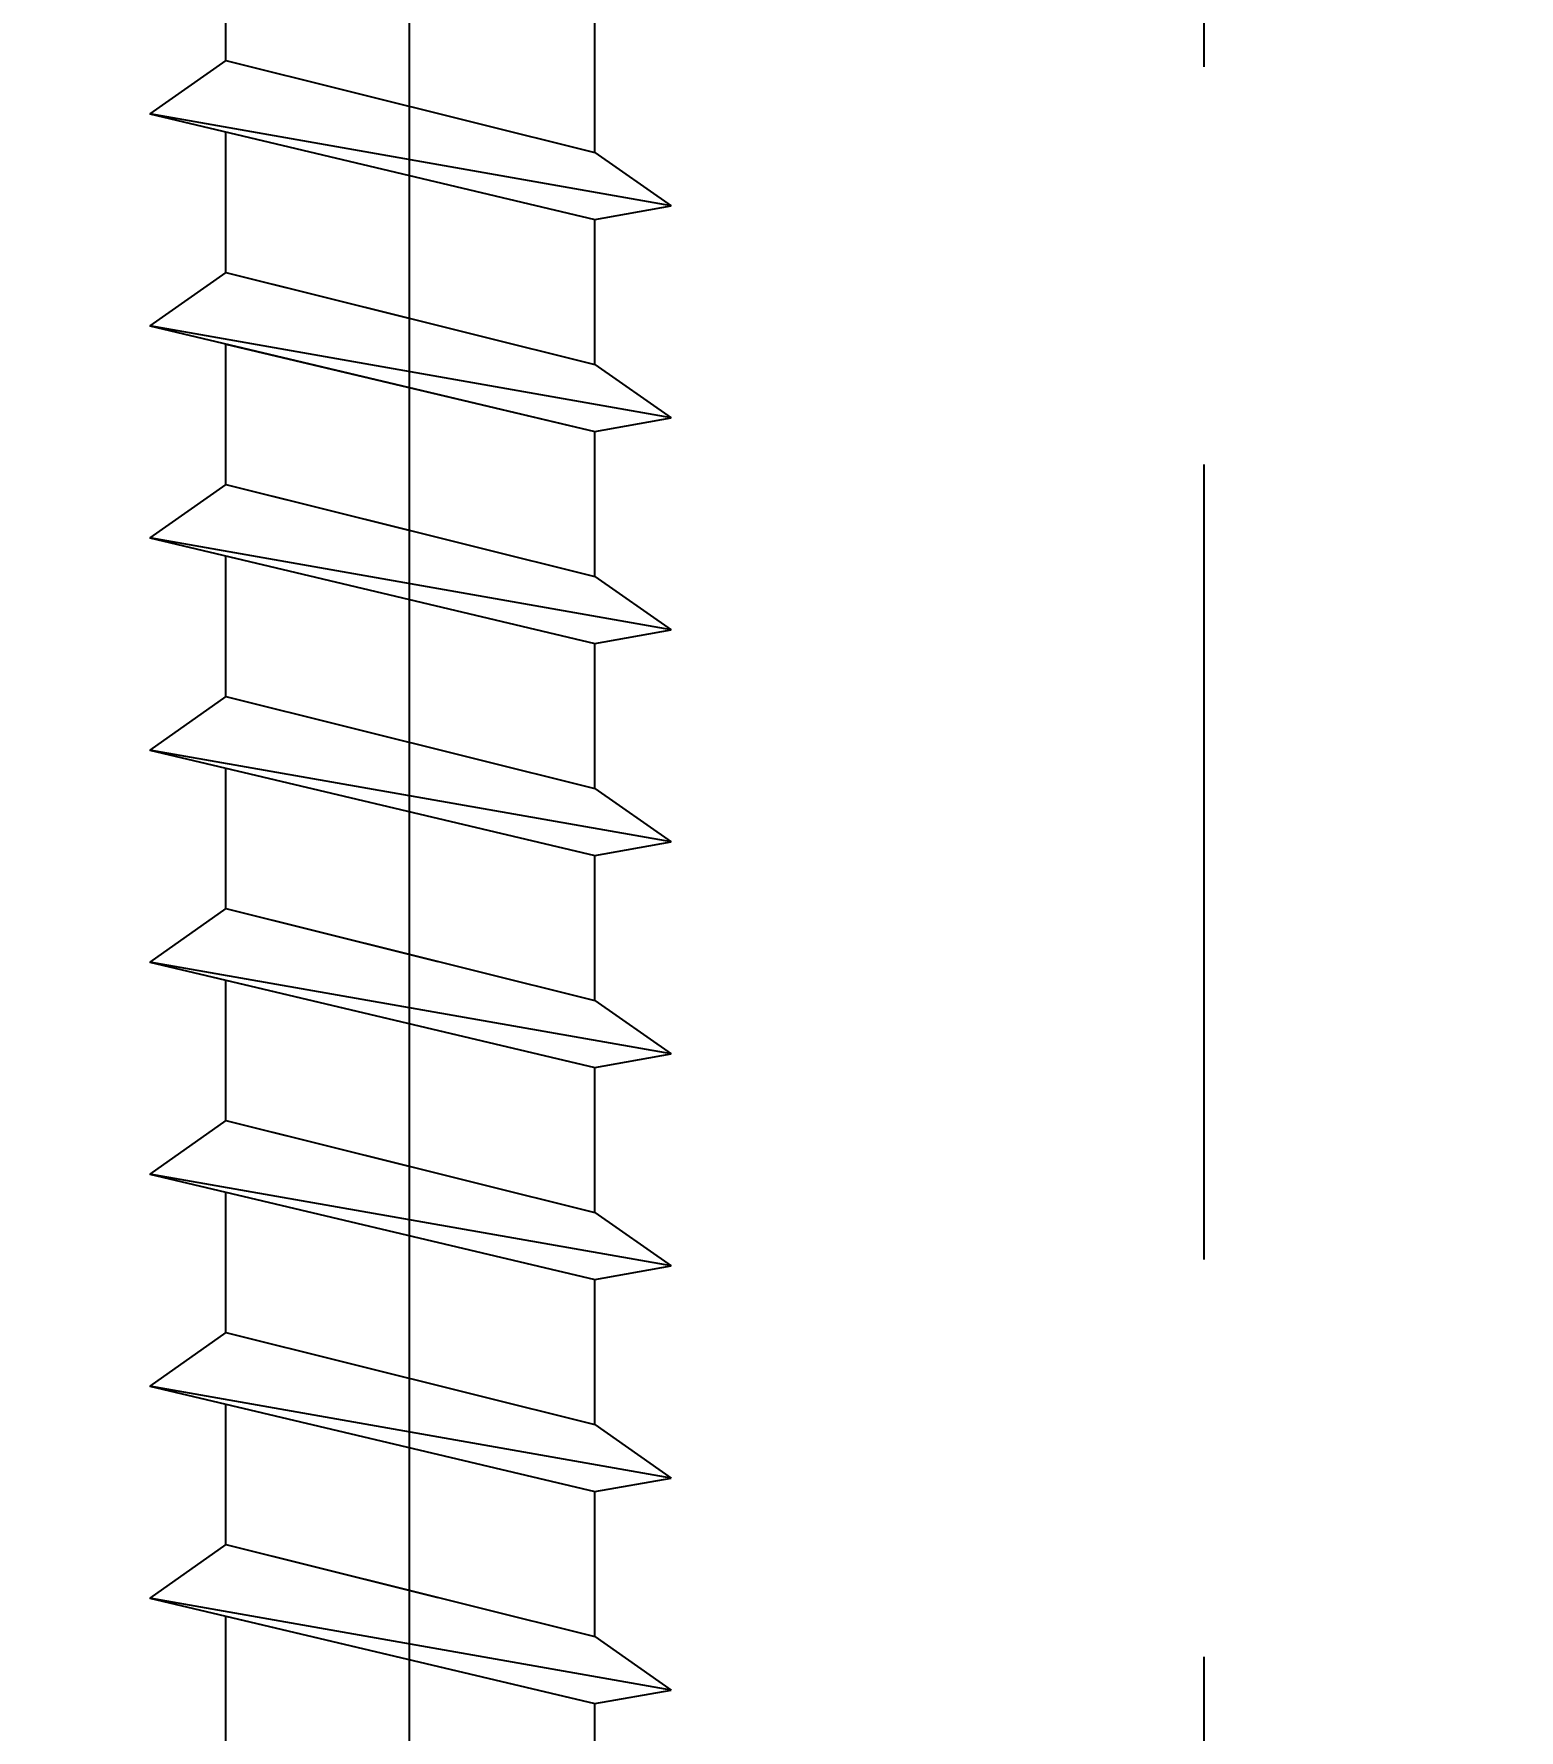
# Model space of a CAD drawing. Header units: inches. Extents: x -2661 to 42767, y -1222 to 9099.
# Drawn here: x -675.928 to -675.227, y 3381.966 to 3382.766 of the extents above; entities that cross this region are included whole.
import ezdxf
from ezdxf import colors
from ezdxf.entities.mleader import LeaderData, LeaderLine
from ezdxf.math import Vec2, Vec3

# ---------------------------------------------------------------- set-up
doc = ezdxf.new("R2010")
doc.units = ezdxf.units.IN
doc.header["$LTSCALE"] = 12
doc.header["$MEASUREMENT"] = 0
for name, color, linetype in [('S-ANNO-NOTE', 4, 'CONTINUOUS'), ('S-FASTENERS', 2, 'CONTINUOUS'), ('S-SIMPSON', 2, 'CONTINUOUS'), ('S-WOOD', 3, 'CONTINUOUS')]:
    doc.layers.add(name, color=color, linetype=linetype)
doc.styles.add('Arial', font='arial.ttf', dxfattribs={"width": 0.85})

# ---------------------------------------------------------------- blocks, each defined once
blk = doc.blocks.new('*U1147')
at = {"layer": 'S-WOOD'}
h = blk.add_hatch(dxfattribs=at)
h.set_pattern_fill('ANSI33', color=1, scale=3, angle=45, style=0)
h.set_pattern_definition([(90, (3.75, -8.375), (-0.75, 1e-16), []), (90, (4.125, -8), (-0.75, 1e-16), [0.375, -0.1875])])
h.paths.add_polyline_path([(5.25, -11.875), (0, -11.875), (0, 0), (5.25, 0)])
blk = doc.blocks.new('SDS.25X6-f')
at = {"layer": 'S-SIMPSON', "color": 1}
for p, q in [((0.087, -3.08156), (0.087, -3.15)), ((0.087, -3.08156), (0.087, -3.15)), ((0.087, -3.08156), (0.087, -3.15)), ((0.087, -3.08156), (0.087, -3.15)), ((0.087, -3.08156), (0.087, -3.15)), ((0.087, -3.08156), (0.087, -3.15)), ((0.087, -3.08156), (0.087, -3.15)), ((0.087, -3.08156), (0.087, -3.15)), ((0.087, -3.08156), (0.087, -3.15)), ((0.087, -3.08156), (0.087, -3.15)), ((0.087, -3.08156), (0.087, -3.15)), ((0.087, -3.08156), (0.087, -3.15)), ((-0.087, -3.12493), (-0.087, -3.1912)), ((-0.087, -3.12493), (-0.087, -3.1912)), ((-0.087, -3.12493), (-0.087, -3.1912)), ((-0.087, -3.12493), (-0.087, -3.1912)), ((-0.087, -3.12493), (-0.087, -3.1912)), ((-0.087, -3.12493), (-0.087, -3.1912)), ((-0.087, -3.12493), (-0.087, -3.1912)), ((-0.087, -3.12493), (-0.087, -3.1912)), ((-0.087, -3.12493), (-0.087, -3.1912)), ((-0.087, -3.12493), (-0.087, -3.1912)), ((-0.087, -3.12493), (-0.087, -3.1912)), ((-0.087, -3.12493), (-0.087, -3.1912)), ((-0.087, -3.12493), (-0.087, -3.1912)), ((-0.087, -3.12493), (-0.087, -3.1912)), ((-0.123, -3.19972), (0.087, -3.15)), ((-0.123, -3.19972), (0.087, -3.15)), ((-0.123, -3.19972), (0.087, -3.15)), ((-0.123, -3.19972), (0.087, -3.15)), ((-0.123, -3.19972), (0.087, -3.15)), ((-0.123, -3.19972), (0.087, -3.15)), ((-0.123, -3.19972), (0.087, -3.15)), ((-0.123, -3.19972), (0.087, -3.15)), ((-0.087, -3.1912), (0.087, -3.15)), ((0.087, -3.15), (0.123, -3.15635)), ((0.087, -3.15), (0.123, -3.15635)), ((0.087, -3.15), (0.123, -3.15635)), ((0.087, -3.15), (0.123, -3.15635)), ((0.087, -3.15), (0.123, -3.15635)), ((0.087, -3.15), (0.123, -3.15635)), ((0.087, -3.15), (0.123, -3.15635)), ((0.087, -3.15), (0.123, -3.15635)), ((0.087, -3.15), (0.123, -3.15635)), ((0.123, -3.15635), (-0.123, -3.19972)), ((0.123, -3.15635), (-0.123, -3.19972)), ((0.123, -3.15635), (-0.123, -3.19972)), ((0.123, -3.15635), (-0.123, -3.19972)), ((0.123, -3.15635), (-0.123, -3.19972)), ((0.123, -3.15635), (-0.123, -3.19972)), ((0.123, -3.15635), (-0.123, -3.19972)), ((0.123, -3.15635), (-0.123, -3.19972)), ((0.123, -3.15635), (-0.123, -3.19972)), ((0.087, -3.18156), (0.123, -3.15635)), ((0.087, -3.18156), (0.123, -3.15635)), ((0.087, -3.18156), (0.123, -3.15635)), ((0.087, -3.18156), (0.123, -3.15635)), ((0.087, -3.18156), (0.123, -3.15635)), ((0.087, -3.18156), (0.123, -3.15635)), ((0.087, -3.18156), (0.123, -3.15635)), ((0.087, -3.18156), (0.123, -3.15635)), ((0.087, -3.18156), (0.123, -3.15635)), ((-0.087, -3.22493), (0.087, -3.18156)), ((-0.087, -3.22493), (0.087, -3.18156)), ((-0.087, -3.22493), (0.087, -3.18156)), ((-0.087, -3.22493), (0.087, -3.18156)), ((-0.087, -3.22493), (0.087, -3.18156)), ((-0.087, -3.22493), (0.087, -3.18156)), ((-0.087, -3.22493), (0.087, -3.18156)), ((-0.087, -3.22493), (0.087, -3.18156)), ((-0.087, -3.22493), (0.087, -3.18156)), ((0.087, -3.18156), (0.087, -3.25)), ((0.087, -3.18156), (0.087, -3.25)), ((0.087, -3.18156), (0.087, -3.25)), ((0.087, -3.18156), (0.087, -3.25)), ((0.087, -3.18156), (0.087, -3.25)), ((0.087, -3.18156), (0.087, -3.25)), ((0.087, -3.18156), (0.087, -3.25)), ((0.087, -3.18156), (0.087, -3.25)), ((0.087, -3.18156), (0.087, -3.25)), ((0.087, -3.18156), (0.087, -3.25)), ((0.087, -3.18156), (0.087, -3.25)), ((0.087, -3.18156), (0.087, -3.25)), ((0.087, -3.18156), (0.087, -3.25)), ((0.087, -3.18156), (0.087, -3.25)), ((0.087, -3.18156), (0.087, -3.25)), ((0.087, -3.18156), (0.087, -3.25)), ((0.087, -3.18156), (0.087, -3.25)), ((-0.087, -3.22493), (-0.123, -3.19972)), ((-0.087, -3.22493), (-0.123, -3.19972)), ((-0.087, -3.22493), (-0.123, -3.19972)), ((-0.087, -3.22493), (-0.123, -3.19972)), ((-0.087, -3.22493), (-0.123, -3.19972)), ((-0.087, -3.22493), (-0.123, -3.19972)), ((-0.087, -3.22493), (-0.123, -3.19972)), ((-0.087, -3.22493), (-0.123, -3.19972)), ((-0.087, -3.22493), (-0.123, -3.19972)), ((-0.087, -3.22493), (-0.123, -3.19972)), ((-0.087, -3.22493), (-0.123, -3.19972)), ((-0.087, -3.22493), (-0.123, -3.19972)), ((-0.087, -3.22493), (-0.123, -3.19972)), ((-0.087, -3.22493), (0.01301, -3.2)), ((-0.087, -3.22493), (0.01301, -3.2)), ((-0.087, -3.22493), (0.01301, -3.2)), ((-0.087, -3.22493), (0, -3.20324)), ((-0.087, -3.22493), (-0.087, -3.2912)), ((-0.087, -3.22493), (-0.087, -3.2912)), ((-0.087, -3.22493), (-0.087, -3.2912)), ((-0.087, -3.22493), (-0.087, -3.2912)), ((-0.087, -3.22493), (-0.087, -3.2912)), ((-0.087, -3.22493), (-0.087, -3.2912)), ((-0.087, -3.22493), (-0.087, -3.2912)), ((-0.087, -3.22493), (-0.087, -3.2912)), ((-0.087, -3.22493), (-0.087, -3.2912)), ((-0.087, -3.22493), (-0.087, -3.2912)), ((-0.087, -3.22493), (-0.087, -3.2912)), ((-0.087, -3.22493), (-0.087, -3.2912)), ((-0.087, -3.22493), (-0.087, -3.2912)), ((-0.087, -3.22493), (-0.087, -3.2912)), ((-0.087, -3.22493), (-0.087, -3.2912)), ((-0.087, -3.22493), (-0.087, -3.2912)), ((-0.123, -3.29972), (0.087, -3.25)), ((-0.123, -3.29972), (0.087, -3.25)), ((-0.123, -3.29972), (0.087, -3.25)), ((-0.123, -3.29972), (0.087, -3.25)), ((-0.123, -3.29972), (0.087, -3.25)), ((-0.123, -3.29972), (0.087, -3.25)), ((-0.123, -3.29972), (0.087, -3.25)), ((-0.123, -3.29972), (0.087, -3.25)), ((-0.123, -3.29972), (0.087, -3.25)), ((-0.123, -3.29972), (0.087, -3.25)), ((-0.123, -3.29972), (0.087, -3.25)), ((-0.123, -3.29972), (0.087, -3.25)), ((0.087, -3.25), (0.123, -3.25635)), ((0.087, -3.25), (0.123, -3.25635)), ((0.087, -3.25), (0.123, -3.25635)), ((0.087, -3.25), (0.123, -3.25635)), ((0.087, -3.25), (0.123, -3.25635)), ((0.087, -3.25), (0.123, -3.25635)), ((0.087, -3.25), (0.123, -3.25635)), ((0.087, -3.25), (0.123, -3.25635)), ((0.087, -3.25), (0.123, -3.25635)), ((0.087, -3.25), (0.123, -3.25635)), ((0.087, -3.25), (0.123, -3.25635)), ((0.087, -3.25), (0.123, -3.25635)), ((0.123, -3.25635), (-0.123, -3.29972)), ((0.123, -3.25635), (-0.123, -3.29972)), ((0.123, -3.25635), (-0.123, -3.29972)), ((0.123, -3.25635), (-0.123, -3.29972)), ((0.123, -3.25635), (-0.123, -3.29972)), ((0.123, -3.25635), (-0.123, -3.29972)), ((0.123, -3.25635), (-0.123, -3.29972)), ((0.123, -3.25635), (-0.123, -3.29972)), ((0.123, -3.25635), (-0.123, -3.29972)), ((0.123, -3.25635), (-0.123, -3.29972)), ((0.123, -3.25635), (-0.123, -3.29972)), ((0.123, -3.25635), (-0.123, -3.29972)), ((0.087, -3.28156), (0.123, -3.25635)), ((0.087, -3.28156), (0.123, -3.25635)), ((0.087, -3.28156), (0.123, -3.25635)), ((0.087, -3.28156), (0.123, -3.25635)), ((0.087, -3.28156), (0.123, -3.25635)), ((0.087, -3.28156), (0.123, -3.25635)), ((0.087, -3.28156), (0.123, -3.25635)), ((0.087, -3.28156), (0.123, -3.25635)), ((0.087, -3.28156), (0.123, -3.25635)), ((0.087, -3.28156), (0.123, -3.25635)), ((0.087, -3.28156), (0.123, -3.25635)), ((0.087, -3.28156), (0.123, -3.25635)), ((-0.087, -3.32493), (0.087, -3.28156)), ((-0.087, -3.32493), (0.087, -3.28156)), ((-0.087, -3.32493), (0.087, -3.28156)), ((-0.087, -3.32493), (0.087, -3.28156)), ((-0.087, -3.32493), (0.087, -3.28156)), ((-0.087, -3.32493), (0.087, -3.28156)), ((-0.087, -3.32493), (0.087, -3.28156)), ((-0.087, -3.32493), (0.087, -3.28156)), ((-0.087, -3.32493), (0.087, -3.28156)), ((-0.087, -3.32493), (0.087, -3.28156)), ((-0.087, -3.32493), (0.087, -3.28156)), ((-0.087, -3.32493), (0.087, -3.28156)), ((0.087, -3.28156), (0.087, -3.35)), ((0.087, -3.28156), (0.087, -3.35)), ((0.087, -3.28156), (0.087, -3.35)), ((0.087, -3.28156), (0.087, -3.35)), ((0.087, -3.28156), (0.087, -3.35)), ((0.087, -3.28156), (0.087, -3.35)), ((0.087, -3.28156), (0.087, -3.35)), ((0.087, -3.28156), (0.087, -3.35)), ((0.087, -3.28156), (0.087, -3.35)), ((0.087, -3.28156), (0.087, -3.35)), ((0.087, -3.28156), (0.087, -3.35)), ((0.087, -3.28156), (0.087, -3.35)), ((0.087, -3.28156), (0.087, -3.35)), ((0.087, -3.28156), (0.087, -3.35)), ((0.087, -3.28156), (0.087, -3.35)), ((0.087, -3.28156), (0.087, -3.35)), ((0.087, -3.28156), (0.087, -3.35)), ((-0.087, -3.32493), (-0.123, -3.29972)), ((-0.087, -3.32493), (-0.123, -3.29972)), ((-0.087, -3.32493), (-0.123, -3.29972)), ((-0.087, -3.32493), (-0.123, -3.29972)), ((-0.087, -3.32493), (-0.123, -3.29972)), ((-0.087, -3.32493), (-0.123, -3.29972)), ((-0.087, -3.32493), (-0.123, -3.29972)), ((-0.087, -3.32493), (-0.123, -3.29972)), ((-0.087, -3.32493), (-0.123, -3.29972)), ((-0.087, -3.32493), (-0.123, -3.29972)), ((-0.087, -3.32493), (-0.123, -3.29972)), ((-0.087, -3.32493), (-0.123, -3.29972)), ((-0.087, -3.32493), (-0.087, -3.3912)), ((-0.087, -3.32493), (-0.087, -3.3912)), ((-0.087, -3.32493), (-0.087, -3.3912)), ((-0.087, -3.32493), (-0.087, -3.3912)), ((-0.087, -3.32493), (-0.087, -3.3912)), ((-0.087, -3.32493), (-0.087, -3.3912)), ((-0.087, -3.32493), (-0.087, -3.3912)), ((-0.087, -3.32493), (-0.087, -3.3912)), ((-0.087, -3.32493), (-0.087, -3.3912)), ((-0.087, -3.32493), (-0.087, -3.3912)), ((-0.087, -3.32493), (-0.087, -3.3912)), ((-0.087, -3.32493), (-0.087, -3.3912)), ((-0.087, -3.32493), (-0.087, -3.3912)), ((-0.087, -3.32493), (-0.087, -3.3912)), ((-0.087, -3.32493), (-0.087, -3.3912)), ((-0.087, -3.32493), (-0.087, -3.3912)), ((-0.087, -3.32493), (-0.087, -3.3912)), ((-0.123, -3.39972), (0.087, -3.35)), ((-0.123, -3.39972), (0.087, -3.35)), ((-0.123, -3.39972), (0.087, -3.35)), ((-0.123, -3.39972), (0.087, -3.35)), ((-0.123, -3.39972), (0.087, -3.35)), ((-0.123, -3.39972), (0.087, -3.35)), ((-0.123, -3.39972), (0.087, -3.35)), ((-0.123, -3.39972), (0.087, -3.35)), ((-0.123, -3.39972), (0.087, -3.35)), ((-0.123, -3.39972), (0.087, -3.35)), ((-0.123, -3.39972), (0.087, -3.35)), ((-0.123, -3.39972), (0.087, -3.35)), ((-0.123, -3.39972), (0.087, -3.35)), ((-0.123, -3.39972), (0.087, -3.35)), ((-0.123, -3.39972), (0.087, -3.35)), ((0.087, -3.35), (0.123, -3.35635)), ((0.087, -3.35), (0.123, -3.35635)), ((0.087, -3.35), (0.123, -3.35635)), ((0.087, -3.35), (0.123, -3.35635)), ((0.087, -3.35), (0.123, -3.35635)), ((0.087, -3.35), (0.123, -3.35635)), ((0.087, -3.35), (0.123, -3.35635)), ((0.087, -3.35), (0.123, -3.35635)), ((0.087, -3.35), (0.123, -3.35635)), ((0.087, -3.35), (0.123, -3.35635)), ((0.087, -3.35), (0.123, -3.35635)), ((0.087, -3.35), (0.123, -3.35635)), ((0.087, -3.35), (0.123, -3.35635)), ((0.087, -3.35), (0.123, -3.35635)), ((0.087, -3.35), (0.123, -3.35635)), ((0.123, -3.35635), (-0.123, -3.39972)), ((0.123, -3.35635), (-0.123, -3.39972)), ((0.123, -3.35635), (-0.123, -3.39972)), ((0.123, -3.35635), (-0.123, -3.39972)), ((0.123, -3.35635), (-0.123, -3.39972)), ((0.123, -3.35635), (-0.123, -3.39972)), ((0.123, -3.35635), (-0.123, -3.39972)), ((0.123, -3.35635), (-0.123, -3.39972)), ((0.123, -3.35635), (-0.123, -3.39972)), ((0.123, -3.35635), (-0.123, -3.39972)), ((0.123, -3.35635), (-0.123, -3.39972)), ((0.123, -3.35635), (-0.123, -3.39972)), ((0.123, -3.35635), (-0.123, -3.39972)), ((0.123, -3.35635), (-0.123, -3.39972)), ((0.123, -3.35635), (-0.123, -3.39972)), ((0.087, -3.38156), (0.123, -3.35635)), ((0.087, -3.38156), (0.123, -3.35635)), ((0.087, -3.38156), (0.123, -3.35635)), ((0.087, -3.38156), (0.123, -3.35635)), ((0.087, -3.38156), (0.123, -3.35635)), ((0.087, -3.38156), (0.123, -3.35635)), ((0.087, -3.38156), (0.123, -3.35635)), ((0.087, -3.38156), (0.123, -3.35635)), ((0.087, -3.38156), (0.123, -3.35635)), ((0.087, -3.38156), (0.123, -3.35635)), ((0.087, -3.38156), (0.123, -3.35635)), ((0.087, -3.38156), (0.123, -3.35635)), ((0.087, -3.38156), (0.123, -3.35635)), ((0.087, -3.38156), (0.123, -3.35635)), ((0.087, -3.38156), (0.123, -3.35635)), ((-0.087, -3.42493), (0.087, -3.38156)), ((-0.087, -3.42493), (0.087, -3.38156)), ((-0.087, -3.42493), (0.087, -3.38156)), ((-0.087, -3.42493), (0.087, -3.38156)), ((-0.087, -3.42493), (0.087, -3.38156)), ((-0.087, -3.42493), (0.087, -3.38156)), ((-0.087, -3.42493), (0.087, -3.38156)), ((-0.087, -3.42493), (0.087, -3.38156)), ((-0.087, -3.42493), (0.087, -3.38156)), ((-0.087, -3.42493), (0.087, -3.38156)), ((-0.087, -3.42493), (0.087, -3.38156)), ((-0.087, -3.42493), (0.087, -3.38156)), ((-0.087, -3.42493), (0.087, -3.38156)), ((-0.087, -3.42493), (0.087, -3.38156)), ((-0.087, -3.42493), (0.087, -3.38156)), ((0.087, -3.38156), (0.087, -3.45)), ((0.087, -3.38156), (0.087, -3.45)), ((0.087, -3.38156), (0.087, -3.45)), ((0.087, -3.38156), (0.087, -3.45)), ((0.087, -3.38156), (0.087, -3.45)), ((0.087, -3.38156), (0.087, -3.45)), ((0.087, -3.38156), (0.087, -3.45)), ((0.087, -3.38156), (0.087, -3.45)), ((0.087, -3.38156), (0.087, -3.45)), ((0.087, -3.38156), (0.087, -3.45)), ((0.087, -3.38156), (0.087, -3.45)), ((0.087, -3.38156), (0.087, -3.45)), ((0.087, -3.38156), (0.087, -3.45)), ((0.087, -3.38156), (0.087, -3.45)), ((0.087, -3.38156), (0.087, -3.45)), ((0.087, -3.38156), (0.087, -3.45)), ((0.087, -3.38156), (0.087, -3.45)), ((0.087, -3.38156), (0.087, -3.45)), ((-0.087, -3.42493), (-0.123, -3.39972)), ((-0.087, -3.42493), (-0.123, -3.39972)), ((-0.087, -3.42493), (-0.123, -3.39972)), ((-0.087, -3.42493), (-0.123, -3.39972)), ((-0.087, -3.42493), (-0.123, -3.39972)), ((-0.087, -3.42493), (-0.123, -3.39972)), ((-0.087, -3.42493), (-0.123, -3.39972)), ((-0.087, -3.42493), (-0.123, -3.39972)), ((-0.087, -3.42493), (-0.123, -3.39972)), ((-0.087, -3.42493), (-0.123, -3.39972)), ((-0.087, -3.42493), (-0.123, -3.39972)), ((-0.087, -3.42493), (-0.123, -3.39972)), ((-0.087, -3.42493), (-0.123, -3.39972)), ((-0.087, -3.42493), (-0.123, -3.39972)), ((-0.087, -3.42493), (-0.123, -3.39972)), ((-0.087, -3.42493), (-0.123, -3.39972)), ((-0.087, -3.42493), (-0.123, -3.39972)), ((-0.087, -3.42493), (-0.123, -3.39972)), ((-0.087, -3.42493), (0, -3.40324)), ((-0.087, -3.42493), (0, -3.40324)), ((-0.087, -3.42493), (0, -3.40324)), ((-0.087, -3.42493), (-0.087, -3.4912)), ((-0.087, -3.42493), (-0.087, -3.4912)), ((-0.087, -3.42493), (-0.087, -3.4912)), ((-0.087, -3.42493), (-0.087, -3.4912)), ((-0.087, -3.42493), (-0.087, -3.4912)), ((-0.087, -3.42493), (-0.087, -3.4912)), ((-0.087, -3.42493), (-0.087, -3.4912)), ((-0.087, -3.42493), (-0.087, -3.4912)), ((-0.087, -3.42493), (-0.087, -3.4912)), ((-0.087, -3.42493), (-0.087, -3.4912)), ((-0.087, -3.42493), (-0.087, -3.4912)), ((-0.087, -3.42493), (-0.087, -3.4912)), ((-0.123, -3.49972), (0.087, -3.45)), ((-0.123, -3.49972), (0.087, -3.45)), ((-0.123, -3.49972), (0.087, -3.45)), ((-0.123, -3.49972), (0.087, -3.45)), ((-0.123, -3.49972), (0.087, -3.45)), ((-0.123, -3.49972), (0.087, -3.45)), ((-0.123, -3.49972), (0.087, -3.45)), ((-0.123, -3.49972), (0.087, -3.45)), ((-0.087, -3.4912), (0.087, -3.45)), ((0.087, -3.45), (0.123, -3.45635)), ((0.087, -3.45), (0.123, -3.45635)), ((0.087, -3.45), (0.123, -3.45635)), ((0.087, -3.45), (0.123, -3.45635)), ((0.087, -3.45), (0.123, -3.45635)), ((0.087, -3.45), (0.123, -3.45635)), ((0.087, -3.45), (0.123, -3.45635)), ((0.087, -3.45), (0.123, -3.45635)), ((0.087, -3.45), (0.123, -3.45635)), ((0.123, -3.45635), (-0.123, -3.49972)), ((0.123, -3.45635), (-0.123, -3.49972)), ((0.123, -3.45635), (-0.123, -3.49972)), ((0.123, -3.45635), (-0.123, -3.49972)), ((0.123, -3.45635), (-0.123, -3.49972)), ((0.123, -3.45635), (-0.123, -3.49972)), ((0.123, -3.45635), (-0.123, -3.49972)), ((0.123, -3.45635), (-0.123, -3.49972)), ((0.123, -3.45635), (-0.123, -3.49972)), ((0.087, -3.48156), (0.123, -3.45635)), ((0.087, -3.48156), (0.123, -3.45635)), ((0.087, -3.48156), (0.123, -3.45635)), ((0.087, -3.48156), (0.123, -3.45635)), ((0.087, -3.48156), (0.123, -3.45635)), ((0.087, -3.48156), (0.123, -3.45635)), ((0.087, -3.48156), (0.123, -3.45635)), ((0.087, -3.48156), (0.123, -3.45635)), ((0.087, -3.48156), (0.123, -3.45635)), ((-0.087, -3.52493), (0.087, -3.48156)), ((-0.087, -3.52493), (0.087, -3.48156)), ((-0.087, -3.52493), (0.087, -3.48156)), ((-0.087, -3.52493), (0.087, -3.48156)), ((-0.087, -3.52493), (0.087, -3.48156)), ((-0.087, -3.52493), (0.087, -3.48156)), ((-0.087, -3.52493), (0.087, -3.48156)), ((-0.087, -3.52493), (0.087, -3.48156)), ((-0.087, -3.52493), (0.087, -3.48156)), ((0.087, -3.48156), (0.087, -3.55)), ((0.087, -3.48156), (0.087, -3.55)), ((0.087, -3.48156), (0.087, -3.55)), ((0.087, -3.48156), (0.087, -3.55)), ((0.087, -3.48156), (0.087, -3.55)), ((0.087, -3.48156), (0.087, -3.55)), ((0.087, -3.48156), (0.087, -3.55)), ((0.087, -3.48156), (0.087, -3.55)), ((0.087, -3.48156), (0.087, -3.55)), ((0.087, -3.48156), (0.087, -3.55)), ((0.087, -3.48156), (0.087, -3.55)), ((0.087, -3.48156), (0.087, -3.55)), ((0.087, -3.48156), (0.087, -3.55)), ((-0.087, -3.52493), (-0.123, -3.49972)), ((-0.087, -3.52493), (-0.123, -3.49972)), ((-0.087, -3.52493), (-0.123, -3.49972)), ((-0.087, -3.52493), (-0.123, -3.49972)), ((-0.087, -3.52493), (-0.123, -3.49972)), ((-0.087, -3.52493), (-0.123, -3.49972)), ((-0.087, -3.52493), (-0.123, -3.49972)), ((-0.087, -3.52493), (-0.123, -3.49972)), ((-0.087, -3.52493), (-0.123, -3.49972)), ((-0.087, -3.52493), (-0.123, -3.49972)), ((-0.087, -3.52493), (-0.123, -3.49972)), ((-0.087, -3.52493), (-0.123, -3.49972)), ((-0.087, -3.52493), (-0.123, -3.49972)), ((-0.087, -3.52493), (0.01301, -3.5)), ((-0.087, -3.52493), (0.01301, -3.5)), ((-0.087, -3.52493), (0.01301, -3.5)), ((-0.087, -3.52493), (0, -3.50324)), ((-0.087, -3.52493), (-0.087, -3.5912)), ((-0.087, -3.52493), (-0.087, -3.5912)), ((-0.087, -3.52493), (-0.087, -3.5912)), ((-0.087, -3.52493), (-0.087, -3.5912)), ((-0.087, -3.52493), (-0.087, -3.5912)), ((-0.087, -3.52493), (-0.087, -3.5912)), ((-0.087, -3.52493), (-0.087, -3.5912)), ((-0.087, -3.52493), (-0.087, -3.5912)), ((-0.087, -3.52493), (-0.087, -3.5912)), ((-0.087, -3.52493), (-0.087, -3.5912)), ((-0.087, -3.52493), (-0.087, -3.5912)), ((-0.123, -3.59972), (0.087, -3.55)), ((-0.123, -3.59972), (0.087, -3.55)), ((-0.123, -3.59972), (0.087, -3.55)), ((-0.123, -3.59972), (0.087, -3.55)), ((-0.123, -3.59972), (0.087, -3.55)), ((-0.123, -3.59972), (0.087, -3.55)), ((-0.123, -3.59972), (0.087, -3.55)), ((-0.123, -3.59972), (0.087, -3.55)), ((-0.123, -3.59972), (0.087, -3.55)), ((0.087, -3.55), (0.123, -3.55635)), ((0.087, -3.55), (0.123, -3.55635)), ((0.087, -3.55), (0.123, -3.55635)), ((0.087, -3.55), (0.123, -3.55635)), ((0.087, -3.55), (0.123, -3.55635)), ((0.087, -3.55), (0.123, -3.55635)), ((0.087, -3.55), (0.123, -3.55635)), ((0.087, -3.55), (0.123, -3.55635)), ((0.087, -3.55), (0.123, -3.55635)), ((0.123, -3.55635), (-0.123, -3.59972)), ((0.123, -3.55635), (-0.123, -3.59972)), ((0.123, -3.55635), (-0.123, -3.59972)), ((0.123, -3.55635), (-0.123, -3.59972)), ((0.123, -3.55635), (-0.123, -3.59972)), ((0.123, -3.55635), (-0.123, -3.59972)), ((0.123, -3.55635), (-0.123, -3.59972)), ((0.123, -3.55635), (-0.123, -3.59972)), ((0.123, -3.55635), (-0.123, -3.59972)), ((0.087, -3.58156), (0.123, -3.55635)), ((0.087, -3.58156), (0.123, -3.55635)), ((0.087, -3.58156), (0.123, -3.55635)), ((0.087, -3.58156), (0.123, -3.55635)), ((0.087, -3.58156), (0.123, -3.55635)), ((0.087, -3.58156), (0.123, -3.55635)), ((0.087, -3.58156), (0.123, -3.55635)), ((0.087, -3.58156), (0.123, -3.55635)), ((0.087, -3.58156), (0.123, -3.55635)), ((-0.087, -3.62493), (0.087, -3.58156)), ((-0.087, -3.62493), (0.087, -3.58156)), ((-0.087, -3.62493), (0.087, -3.58156)), ((-0.087, -3.62493), (0.087, -3.58156)), ((-0.087, -3.62493), (0.087, -3.58156)), ((-0.087, -3.62493), (0.087, -3.58156)), ((-0.087, -3.62493), (0.087, -3.58156)), ((-0.087, -3.62493), (0.087, -3.58156)), ((-0.087, -3.62493), (0.087, -3.58156)), ((0.087, -3.58156), (0.087, -3.65)), ((0.087, -3.58156), (0.087, -3.65)), ((0.087, -3.58156), (0.087, -3.65)), ((0.087, -3.58156), (0.087, -3.65)), ((0.087, -3.58156), (0.087, -3.65)), ((0.087, -3.58156), (0.087, -3.65)), ((0.087, -3.58156), (0.087, -3.65)), ((0.087, -3.58156), (0.087, -3.65)), ((0.087, -3.58156), (0.087, -3.65)), ((0.087, -3.58156), (0.087, -3.65)), ((0.087, -3.58156), (0.087, -3.65)), ((-0.087, -3.62493), (-0.123, -3.59972)), ((-0.087, -3.62493), (-0.123, -3.59972)), ((-0.087, -3.62493), (-0.123, -3.59972)), ((-0.087, -3.62493), (-0.123, -3.59972)), ((-0.087, -3.62493), (-0.123, -3.59972)), ((-0.087, -3.62493), (-0.123, -3.59972)), ((-0.087, -3.62493), (-0.123, -3.59972)), ((-0.087, -3.62493), (-0.123, -3.59972)), ((-0.087, -3.62493), (-0.123, -3.59972)), ((-0.087, -3.62493), (-0.087, -3.6912)), ((-0.087, -3.62493), (-0.087, -3.6912)), ((-0.087, -3.62493), (-0.087, -3.6912)), ((-0.087, -3.62493), (-0.087, -3.6912)), ((-0.087, -3.62493), (-0.087, -3.6912)), ((-0.087, -3.62493), (-0.087, -3.6912)), ((-0.087, -3.62493), (-0.087, -3.6912)), ((-0.087, -3.62493), (-0.087, -3.6912)), ((-0.087, -3.62493), (-0.087, -3.6912)), ((-0.087, -3.62493), (-0.087, -3.6912)), ((-0.087, -3.62493), (-0.087, -3.6912)), ((-0.123, -3.69972), (0.087, -3.65)), ((-0.123, -3.69972), (0.087, -3.65)), ((-0.123, -3.69972), (0.087, -3.65)), ((-0.123, -3.69972), (0.087, -3.65)), ((-0.123, -3.69972), (0.087, -3.65)), ((-0.123, -3.69972), (0.087, -3.65)), ((-0.123, -3.69972), (0.087, -3.65)), ((-0.123, -3.69972), (0.087, -3.65)), ((-0.123, -3.69972), (0.087, -3.65)), ((-0.123, -3.69972), (0.087, -3.65)), ((-0.123, -3.69972), (0.087, -3.65)), ((0.087, -3.65), (0.123, -3.65635)), ((0.087, -3.65), (0.123, -3.65635)), ((0.087, -3.65), (0.123, -3.65635)), ((0.087, -3.65), (0.123, -3.65635)), ((0.087, -3.65), (0.123, -3.65635)), ((0.087, -3.65), (0.123, -3.65635)), ((0.087, -3.65), (0.123, -3.65635)), ((0.087, -3.65), (0.123, -3.65635)), ((0.087, -3.65), (0.123, -3.65635)), ((0.087, -3.65), (0.123, -3.65635)), ((0.087, -3.65), (0.123, -3.65635)), ((0.123, -3.65635), (-0.123, -3.69972)), ((0.123, -3.65635), (-0.123, -3.69972)), ((0.123, -3.65635), (-0.123, -3.69972)), ((0.123, -3.65635), (-0.123, -3.69972)), ((0.123, -3.65635), (-0.123, -3.69972)), ((0.123, -3.65635), (-0.123, -3.69972)), ((0.123, -3.65635), (-0.123, -3.69972)), ((0.123, -3.65635), (-0.123, -3.69972)), ((0.123, -3.65635), (-0.123, -3.69972)), ((0.123, -3.65635), (-0.123, -3.69972)), ((0.123, -3.65635), (-0.123, -3.69972)), ((0.087, -3.68156), (0.123, -3.65635)), ((0.087, -3.68156), (0.123, -3.65635)), ((0.087, -3.68156), (0.123, -3.65635)), ((0.087, -3.68156), (0.123, -3.65635)), ((0.087, -3.68156), (0.123, -3.65635)), ((0.087, -3.68156), (0.123, -3.65635)), ((0.087, -3.68156), (0.123, -3.65635)), ((0.087, -3.68156), (0.123, -3.65635)), ((0.087, -3.68156), (0.123, -3.65635)), ((0.087, -3.68156), (0.123, -3.65635)), ((0.087, -3.68156), (0.123, -3.65635)), ((-0.087, -3.72493), (0.087, -3.68156)), ((-0.087, -3.72493), (0.087, -3.68156)), ((-0.087, -3.72493), (0.087, -3.68156)), ((-0.087, -3.72493), (0.087, -3.68156)), ((-0.087, -3.72493), (0.087, -3.68156)), ((-0.087, -3.72493), (0.087, -3.68156)), ((-0.087, -3.72493), (0.087, -3.68156)), ((-0.087, -3.72493), (0.087, -3.68156)), ((-0.087, -3.72493), (0.087, -3.68156)), ((-0.087, -3.72493), (0.087, -3.68156)), ((-0.087, -3.72493), (0.087, -3.68156)), ((0.087, -3.68156), (0.087, -3.75)), ((0.087, -3.68156), (0.087, -3.75)), ((0.087, -3.68156), (0.087, -3.75)), ((0.087, -3.68156), (0.087, -3.75)), ((0.087, -3.68156), (0.087, -3.75)), ((0.087, -3.68156), (0.087, -3.75)), ((0.087, -3.68156), (0.087, -3.75)), ((0.087, -3.68156), (0.087, -3.75)), ((-0.087, -3.72493), (-0.123, -3.69972)), ((-0.087, -3.72493), (-0.123, -3.69972)), ((-0.087, -3.72493), (-0.123, -3.69972)), ((-0.087, -3.72493), (-0.123, -3.69972)), ((-0.087, -3.72493), (-0.123, -3.69972)), ((-0.087, -3.72493), (-0.123, -3.69972)), ((-0.087, -3.72493), (-0.123, -3.69972)), ((-0.087, -3.72493), (-0.123, -3.69972)), ((-0.087, -3.72493), (-0.123, -3.69972)), ((-0.087, -3.72493), (-0.123, -3.69972)), ((-0.087, -3.72493), (-0.123, -3.69972)), ((-0.087, -3.72493), (-0.123, -3.69972)), ((-0.087, -3.72493), (-0.123, -3.69972)), ((-0.087, -3.72493), (0, -3.70324)), ((-0.087, -3.72493), (0, -3.70324)), ((-0.087, -3.72493), (-0.087, -3.7912)), ((-0.087, -3.72493), (-0.087, -3.7912)), ((-0.087, -3.72493), (-0.087, -3.7912)), ((-0.087, -3.72493), (-0.087, -3.7912)), ((-0.087, -3.72493), (-0.087, -3.7912)), ((-0.087, -3.72493), (-0.087, -3.7912)), ((-0.087, -3.72493), (-0.087, -3.7912)), ((-0.087, -3.72493), (-0.087, -3.7912)), ((-0.087, -3.72493), (-0.087, -3.7912)), ((-0.087, -3.72493), (-0.087, -3.7912)), ((-0.123, -3.79972), (0.087, -3.75)), ((-0.123, -3.79972), (0.087, -3.75)), ((-0.123, -3.79972), (0.087, -3.75)), ((-0.123, -3.79972), (0.087, -3.75)), ((-0.123, -3.79972), (0.087, -3.75)), ((-0.123, -3.79972), (0.087, -3.75)), ((-0.123, -3.79972), (0.087, -3.75)), ((-0.123, -3.79972), (0.087, -3.75)), ((-0.087, -3.7912), (0.087, -3.75)), ((0.087, -3.75), (0.123, -3.75635)), ((0.087, -3.75), (0.123, -3.75635)), ((0.087, -3.75), (0.123, -3.75635)), ((0.087, -3.75), (0.123, -3.75635)), ((0.087, -3.75), (0.123, -3.75635)), ((0.087, -3.75), (0.123, -3.75635)), ((0.087, -3.75), (0.123, -3.75635)), ((0.087, -3.75), (0.123, -3.75635)), ((0.087, -3.75), (0.123, -3.75635)), ((0.123, -3.75635), (-0.123, -3.79972)), ((0.123, -3.75635), (-0.123, -3.79972)), ((0.123, -3.75635), (-0.123, -3.79972)), ((0.123, -3.75635), (-0.123, -3.79972)), ((0.123, -3.75635), (-0.123, -3.79972)), ((0.123, -3.75635), (-0.123, -3.79972)), ((0.123, -3.75635), (-0.123, -3.79972)), ((0.123, -3.75635), (-0.123, -3.79972)), ((0.123, -3.75635), (-0.123, -3.79972)), ((0.087, -3.78156), (0.123, -3.75635)), ((0.087, -3.78156), (0.123, -3.75635)), ((0.087, -3.78156), (0.123, -3.75635)), ((0.087, -3.78156), (0.123, -3.75635)), ((0.087, -3.78156), (0.123, -3.75635)), ((0.087, -3.78156), (0.123, -3.75635)), ((0.087, -3.78156), (0.123, -3.75635)), ((0.087, -3.78156), (0.123, -3.75635)), ((0.087, -3.78156), (0.123, -3.75635)), ((-0.087, -3.82493), (0.087, -3.78156)), ((-0.087, -3.82493), (0.087, -3.78156)), ((-0.087, -3.82493), (0.087, -3.78156)), ((-0.087, -3.82493), (0.087, -3.78156)), ((-0.087, -3.82493), (0.087, -3.78156)), ((-0.087, -3.82493), (0.087, -3.78156)), ((-0.087, -3.82493), (0.087, -3.78156)), ((-0.087, -3.82493), (0.087, -3.78156)), ((-0.087, -3.82493), (0.087, -3.78156)), ((0.087, -3.78156), (0.087, -3.85)), ((0.087, -3.78156), (0.087, -3.85)), ((0.087, -3.78156), (0.087, -3.85)), ((0.087, -3.78156), (0.087, -3.85)), ((0.087, -3.78156), (0.087, -3.85)), ((0.087, -3.78156), (0.087, -3.85)), ((0.087, -3.78156), (0.087, -3.85)), ((0.087, -3.78156), (0.087, -3.85)), ((0.087, -3.78156), (0.087, -3.85)), ((-0.087, -3.82493), (-0.123, -3.79972)), ((-0.087, -3.82493), (-0.123, -3.79972)), ((-0.087, -3.82493), (-0.123, -3.79972)), ((-0.087, -3.82493), (-0.123, -3.79972)), ((-0.087, -3.82493), (-0.123, -3.79972)), ((-0.087, -3.82493), (-0.123, -3.79972)), ((-0.087, -3.82493), (-0.123, -3.79972)), ((-0.087, -3.82493), (-0.123, -3.79972)), ((-0.087, -3.82493), (-0.123, -3.79972)), ((-0.087, -3.82493), (-0.123, -3.79972)), ((-0.087, -3.82493), (0, -3.80324)), ((-0.087, -3.82493), (-0.087, -3.8912)), ((-0.087, -3.82493), (-0.087, -3.8912)), ((-0.087, -3.82493), (-0.087, -3.8912)), ((-0.087, -3.82493), (-0.087, -3.8912)), ((-0.087, -3.82493), (-0.087, -3.8912)), ((-0.087, -3.82493), (-0.087, -3.8912)), ((-0.087, -3.82493), (-0.087, -3.8912)), ((-0.087, -3.82493), (-0.087, -3.8912)), ((-0.123, -3.89972), (0.087, -3.85)), ((-0.123, -3.89972), (0.087, -3.85)), ((-0.123, -3.89972), (0.087, -3.85)), ((-0.123, -3.89972), (0.087, -3.85)), ((-0.123, -3.89972), (0.087, -3.85)), ((-0.123, -3.89972), (0.087, -3.85)), ((0.087, -3.85), (0.123, -3.85635)), ((0.087, -3.85), (0.123, -3.85635)), ((0.087, -3.85), (0.123, -3.85635)), ((0.087, -3.85), (0.123, -3.85635)), ((0.087, -3.85), (0.123, -3.85635)), ((0.087, -3.85), (0.123, -3.85635)), ((0.123, -3.85635), (-0.123, -3.89972)), ((0.123, -3.85635), (-0.123, -3.89972)), ((0.123, -3.85635), (-0.123, -3.89972)), ((0.123, -3.85635), (-0.123, -3.89972)), ((0.123, -3.85635), (-0.123, -3.89972)), ((0.123, -3.85635), (-0.123, -3.89972)), ((0.087, -3.88156), (0.123, -3.85635)), ((0.087, -3.88156), (0.123, -3.85635)), ((0.087, -3.88156), (0.123, -3.85635)), ((0.087, -3.88156), (0.123, -3.85635)), ((0.087, -3.88156), (0.123, -3.85635)), ((0.087, -3.88156), (0.123, -3.85635)), ((-0.087, -3.92493), (0.087, -3.88156)), ((-0.087, -3.92493), (0.087, -3.88156)), ((-0.087, -3.92493), (0.087, -3.88156)), ((-0.087, -3.92493), (0.087, -3.88156)), ((-0.087, -3.92493), (0.087, -3.88156)), ((-0.087, -3.92493), (0.087, -3.88156)), ((0.087, -3.88156), (0.087, -3.95)), ((0.087, -3.88156), (0.087, -3.95)), ((0.087, -3.88156), (0.087, -3.95)), ((0.087, -3.88156), (0.087, -3.95)), ((0.087, -3.88156), (0.087, -3.95)), ((0.087, -3.88156), (0.087, -3.95)), ((0.087, -3.88156), (0.087, -3.95)), ((-0.087, -3.92493), (-0.123, -3.89972)), ((-0.087, -3.92493), (-0.123, -3.89972)), ((-0.087, -3.92493), (-0.123, -3.89972)), ((-0.087, -3.92493), (-0.123, -3.89972)), ((-0.087, -3.92493), (-0.123, -3.89972)), ((-0.087, -3.92493), (-0.123, -3.89972)), ((-0.087, -3.92493), (-0.087, -3.9912)), ((-0.087, -3.92493), (-0.087, -3.9912)), ((-0.087, -3.92493), (-0.087, -3.9912)), ((-0.087, -3.92493), (-0.087, -3.9912)), ((-0.087, -3.92493), (-0.087, -3.9912)), ((-0.087, -3.92493), (-0.087, -3.9912)), ((-0.087, -3.92493), (-0.087, -3.9912))]:
    blk.add_line(p, q, dxfattribs=at)
blk = doc.blocks.new('*U1812')
at = {"layer": 'S-FASTENERS'}
blk.add_blockref('SDS.25X6-f', (0, 0), dxfattribs=at)

msp = doc.modelspace()

# ---------------------------------------------------------------- block references
at = {"layer": 'S-FASTENERS', "xscale": -1, "rotation": 180}
msp.add_blockref('*U1812', (-675.75001, 3378.82855), dxfattribs=at)
at = {"layer": 'S-WOOD', "xscale": -1}
msp.add_blockref('*U1147', (-673.12501, 3393.70355), dxfattribs=at)

# ---------------------------------------------------------------- leaders
at = {"layer": 'S-ANNO-NOTE'}
ml = msp.add_multileader_mtext('Standard', dxfattribs=at)
ml.set_content('\\A1;2x6 BLOCKING w/ ROOF E.N. PER PLAN, TYP.', color=256, style='Arial')
ml.set_leader_properties(color=2)
ml.build(insert=Vec2(0, 0))
ml.multileader.update_dxf_attribs({"dogleg_length": 0.36, "arrow_head_size": 1.3125, "scale": 12})
ctx = ml.context
ctx.base_point, ctx.scale, ctx.char_height, ctx.arrow_head_size, ctx.landing_gap_size, ctx.plane_origin = Vec3(-849.07767, 3376.8066), 12, 1.125, 1.3125, 0.75, Vec3(-831.79862, 3068.39983)
notes = []
notes.append((ctx, [(1, (1, 1, 0), (-850.57767, 3376.8066), (1, 0), 1.5, [(0, [(-857.41754, 3388.20328)], 0, [])])]))
ctx.mtext.insert, ctx.mtext.width, ctx.mtext.defined_height, ctx.mtext.flow_direction = Vec3(-848.32767, 3377.48038), 16.4747217, 2.68987, 5
for ctx, leaders in notes:
    for number, flags, end, landing, length, lines in leaders:
        leader = LeaderData()
        leader.index, (leader.has_last_leader_line, leader.has_dogleg_vector, leader.attachment_direction) = number, flags
        leader.last_leader_point, leader.dogleg_vector, leader.dogleg_length = Vec3(end), Vec3(landing), length
        for number, points, colour, breaks in lines:
            line = LeaderLine()
            line.index, line.vertices, line.color, line.breaks = number, Vec3.list(points), colors.encode_raw_color(colour), breaks
            leader.lines.append(line)
        ctx.leaders.append(leader)

doc.saveas('drawing.dxf')
